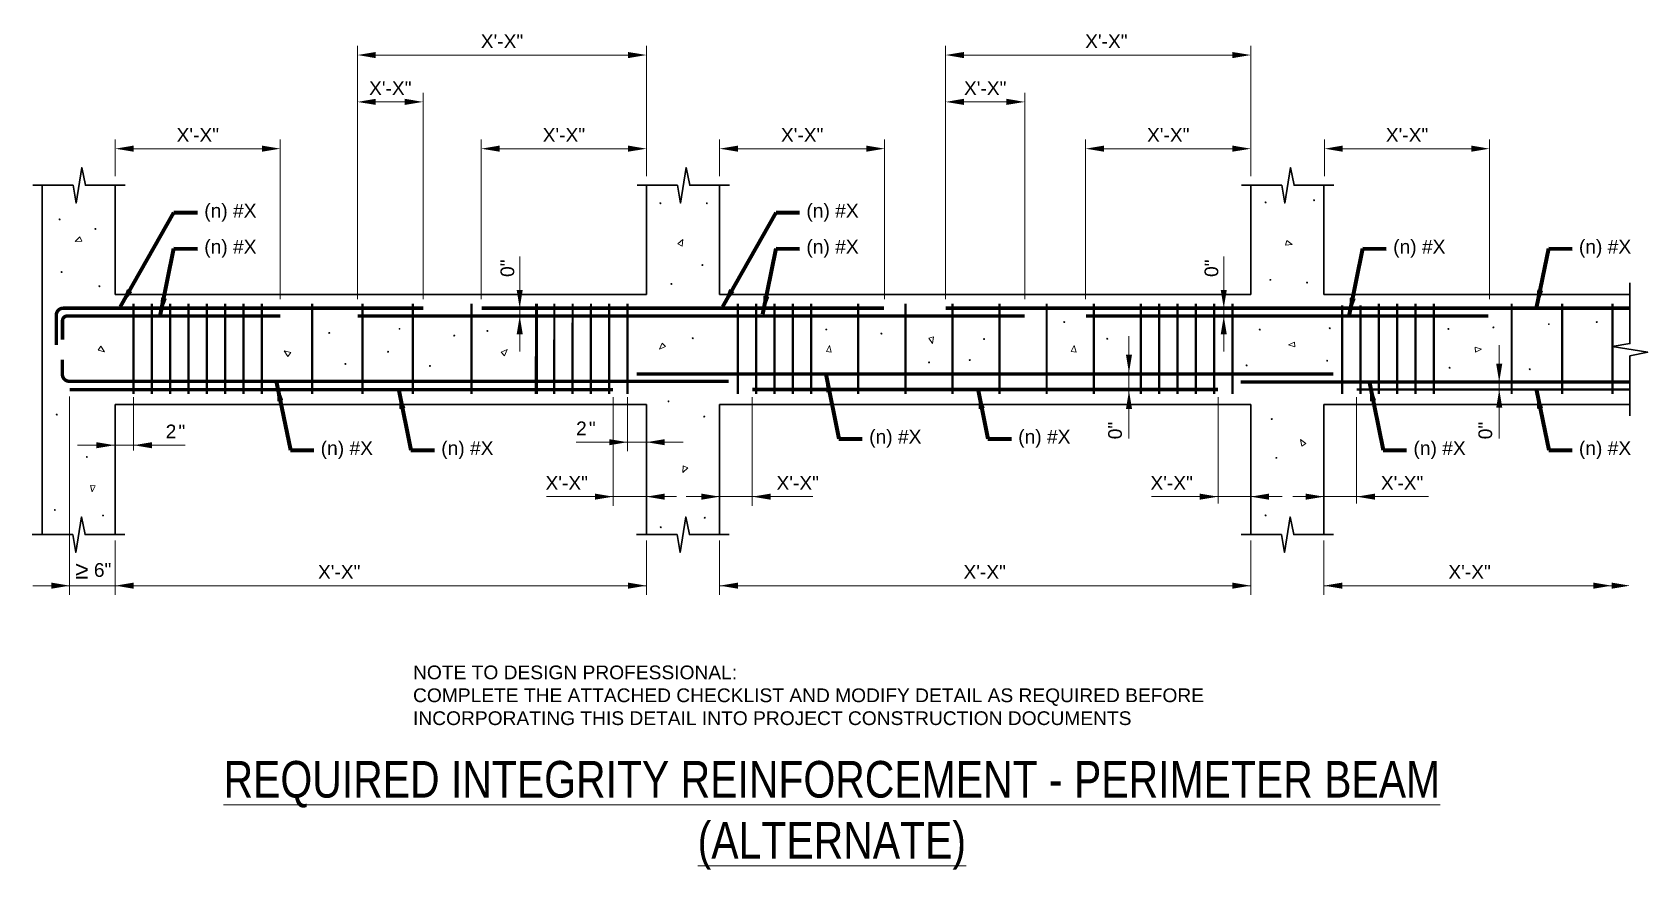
# Model space of a CAD drawing. Header units: inches. Extents: x -2233 to -2056, y 993 to 1085.
import ezdxf

# ---------------------------------------------------------------- set-up
doc = ezdxf.new("R2010")
doc.units = ezdxf.units.IN
doc.header["$LTSCALE"] = 5
doc.header["$MEASUREMENT"] = 0
for name, color, linetype, lineweight in [('S-ANNO-DIMS', 1, 'Continuous', 20), ('S-ANNO-TEXT', 7, 'Continuous', 20), ('S-DELT-PATT', 7, 'Continuous', 15), ('S-DETL', 3, 'Continuous', 30)]:
    doc.layers.add(name, color=color, linetype=linetype, lineweight=lineweight)
doc.styles.add('Romans', font='arial.ttf')
doc.dimstyles.get("Standard").update_dxf_attribs({"dimtxt": 0.18, "dimasz": 0.18, "dimexe": 0.18, "dimexo": 0.0625, "dimgap": 0.09, "dimtad": 0, "dimtih": 1, "dimtoh": 1, "dimdec": 4, "dimzin": 0, "dimdsep": 46, "dimtxsty": 'Standard', "dimcen": 0.09, "dimadec": 0, "dimazin": 0, "dimtfac": 1, "dimtdec": 4, "dimtofl": 0, "dimtmove": 0, "dimatfit": 3, "dimfxl": 1, "dimtolj": 1, "dimtzin": 0, "dimarcsym": 0})

# ---------------------------------------------------------------- blocks, each defined once
blk = doc.blocks.new('*D0')
at = {"layer": 'Defpoints', "color": 0, "transparency": 16777216}
for p in [(-2205.54, 1071.97), (-2223.56, 1067.97), (-2205.54, 1054.55)]:
    blk.add_point(p, dxfattribs=at)
at = {"layer": 'S-ANNO-DIMS', "transparency": 16777216}
for p, q in [((-2223.56, 1068.97), (-2223.56, 1072.97)), ((-2205.54, 1055.55), (-2205.54, 1072.97)), ((-2221.56, 1071.97), (-2207.54, 1071.97))]:
    blk.add_line(p, q, dxfattribs=at)
for points in [[(-2221.56, 1072.31), (-2221.56, 1071.64), (-2223.56, 1071.97)], [(-2207.54, 1072.31), (-2207.54, 1071.64), (-2205.54, 1071.97)]]:
    blk.add_solid(points, dxfattribs=at)
at = {"layer": 'S-ANNO-DIMS', "transparency": 16777216, "insert": (-2214.55, 1073.47), "char_height": 1.5, "attachment_point": 5, "style": 'Romans'}
blk.add_mtext('\\A1;X\'-X"', dxfattribs=at)
blk = doc.blocks.new('*D1')
at = {"layer": 'Defpoints', "color": 0, "transparency": 16777216}
for p in [(-2183.59, 1071.97), (-2165.56, 1067.97), (-2183.59, 1054.55)]:
    blk.add_point(p, dxfattribs=at)
at = {"layer": 'S-ANNO-DIMS', "transparency": 16777216}
for p, q in [((-2183.59, 1055.55), (-2183.59, 1072.97)), ((-2165.56, 1068.97), (-2165.56, 1072.97)), ((-2167.56, 1071.97), (-2181.59, 1071.97))]:
    blk.add_line(p, q, dxfattribs=at)
for points in [[(-2181.59, 1072.31), (-2181.59, 1071.64), (-2183.59, 1071.97)], [(-2167.56, 1072.31), (-2167.56, 1071.64), (-2165.56, 1071.97)]]:
    blk.add_solid(points, dxfattribs=at)
at = {"layer": 'S-ANNO-DIMS', "transparency": 16777216, "insert": (-2174.57, 1073.47), "char_height": 1.5, "attachment_point": 5, "style": 'Romans'}
blk.add_mtext('\\A1;X\'-X"', dxfattribs=at)
blk = doc.blocks.new('*D2')
at = {"layer": 'Defpoints', "color": 0, "transparency": 16777216}
for p in [(-2189.95, 1077.08), (-2197.11, 1054.55), (-2189.95, 1054.55)]:
    blk.add_point(p, dxfattribs=at)
at = {"layer": 'S-ANNO-DIMS', "transparency": 16777216}
for p, q in [((-2197.11, 1055.55), (-2197.11, 1078.08)), ((-2189.95, 1055.55), (-2189.95, 1078.08)), ((-2195.11, 1077.08), (-2191.95, 1077.08))]:
    blk.add_line(p, q, dxfattribs=at)
for points in [[(-2195.11, 1077.42), (-2195.11, 1076.75), (-2197.11, 1077.08)], [(-2191.95, 1077.42), (-2191.95, 1076.75), (-2189.95, 1077.08)]]:
    blk.add_solid(points, dxfattribs=at)
at = {"layer": 'S-ANNO-DIMS', "transparency": 16777216, "insert": (-2193.53, 1078.58), "char_height": 1.5, "attachment_point": 5, "style": 'Romans'}
blk.add_mtext('\\A1;X\'-X"', dxfattribs=at)
blk = doc.blocks.new('*D3')
at = {"layer": 'Defpoints', "color": 0, "transparency": 16777216}
for p in [(-2197.11, 1082.2), (-2165.56, 1067.97), (-2197.11, 1054.55)]:
    blk.add_point(p, dxfattribs=at)
at = {"layer": 'S-ANNO-DIMS', "transparency": 16777216}
for p, q in [((-2197.11, 1055.55), (-2197.11, 1083.2)), ((-2165.56, 1068.97), (-2165.56, 1083.2)), ((-2167.56, 1082.2), (-2195.11, 1082.2))]:
    blk.add_line(p, q, dxfattribs=at)
for points in [[(-2195.11, 1082.53), (-2195.11, 1081.86), (-2197.11, 1082.2)], [(-2167.56, 1082.53), (-2167.56, 1081.86), (-2165.56, 1082.2)]]:
    blk.add_solid(points, dxfattribs=at)
at = {"layer": 'S-ANNO-DIMS', "transparency": 16777216, "insert": (-2181.33, 1083.7), "char_height": 1.5, "attachment_point": 5, "style": 'Romans'}
blk.add_mtext('\\A1;X\'-X"', dxfattribs=at)
blk = doc.blocks.new('*D4')
at = {"layer": 'Defpoints', "color": 0, "transparency": 16777216}
for p in [(-2139.54, 1071.97), (-2157.56, 1067.97), (-2139.54, 1054.55)]:
    blk.add_point(p, dxfattribs=at)
at = {"layer": 'S-ANNO-DIMS', "transparency": 16777216}
for p, q in [((-2157.56, 1068.97), (-2157.56, 1072.97)), ((-2139.54, 1055.55), (-2139.54, 1072.97)), ((-2155.56, 1071.97), (-2141.54, 1071.97))]:
    blk.add_line(p, q, dxfattribs=at)
for points in [[(-2155.56, 1072.31), (-2155.56, 1071.64), (-2157.56, 1071.97)], [(-2141.54, 1072.31), (-2141.54, 1071.64), (-2139.54, 1071.97)]]:
    blk.add_solid(points, dxfattribs=at)
at = {"layer": 'S-ANNO-DIMS', "transparency": 16777216, "insert": (-2148.55, 1073.47), "char_height": 1.5, "attachment_point": 5, "style": 'Romans'}
blk.add_mtext('\\A1;X\'-X"', dxfattribs=at)
blk = doc.blocks.new('*D5')
at = {"layer": 'Defpoints', "color": 0, "transparency": 16777216}
for p in [(-2117.59, 1071.97), (-2099.56, 1067.97), (-2117.59, 1054.55)]:
    blk.add_point(p, dxfattribs=at)
at = {"layer": 'S-ANNO-DIMS', "transparency": 16777216}
for p, q in [((-2117.59, 1055.55), (-2117.59, 1072.97)), ((-2099.56, 1068.97), (-2099.56, 1072.97)), ((-2101.56, 1071.97), (-2115.59, 1071.97))]:
    blk.add_line(p, q, dxfattribs=at)
for points in [[(-2115.59, 1072.31), (-2115.59, 1071.64), (-2117.59, 1071.97)], [(-2101.56, 1072.31), (-2101.56, 1071.64), (-2099.56, 1071.97)]]:
    blk.add_solid(points, dxfattribs=at)
at = {"layer": 'S-ANNO-DIMS', "transparency": 16777216, "insert": (-2108.57, 1073.47), "char_height": 1.5, "attachment_point": 5, "style": 'Romans'}
blk.add_mtext('\\A1;X\'-X"', dxfattribs=at)
blk = doc.blocks.new('*D6')
at = {"layer": 'Defpoints', "color": 0, "transparency": 16777216}
for p in [(-2124.24, 1077.08), (-2132.89, 1054.55), (-2124.24, 1054.55)]:
    blk.add_point(p, dxfattribs=at)
at = {"layer": 'S-ANNO-DIMS', "transparency": 16777216}
for p, q in [((-2132.89, 1055.55), (-2132.89, 1078.08)), ((-2124.24, 1055.55), (-2124.24, 1078.08)), ((-2130.89, 1077.08), (-2126.24, 1077.08))]:
    blk.add_line(p, q, dxfattribs=at)
for points in [[(-2130.89, 1077.42), (-2130.89, 1076.75), (-2132.89, 1077.08)], [(-2126.24, 1077.42), (-2126.24, 1076.75), (-2124.24, 1077.08)]]:
    blk.add_solid(points, dxfattribs=at)
at = {"layer": 'S-ANNO-DIMS', "transparency": 16777216, "insert": (-2128.56, 1078.58), "char_height": 1.5, "attachment_point": 5, "style": 'Romans'}
blk.add_mtext('\\A1;X\'-X"', dxfattribs=at)
blk = doc.blocks.new('*D7')
at = {"layer": 'Defpoints', "color": 0, "transparency": 16777216}
for p in [(-2132.89, 1082.2), (-2099.56, 1067.97), (-2132.89, 1054.55)]:
    blk.add_point(p, dxfattribs=at)
at = {"layer": 'S-ANNO-DIMS', "transparency": 16777216}
for p, q in [((-2132.89, 1055.55), (-2132.89, 1083.2)), ((-2099.56, 1068.97), (-2099.56, 1083.2)), ((-2101.56, 1082.2), (-2130.89, 1082.2))]:
    blk.add_line(p, q, dxfattribs=at)
for points in [[(-2130.89, 1082.53), (-2130.89, 1081.86), (-2132.89, 1082.2)], [(-2101.56, 1082.53), (-2101.56, 1081.86), (-2099.56, 1082.2)]]:
    blk.add_solid(points, dxfattribs=at)
at = {"layer": 'S-ANNO-DIMS', "transparency": 16777216, "insert": (-2115.33, 1083.7), "char_height": 1.5, "attachment_point": 5, "style": 'Romans'}
blk.add_mtext('\\A1;X\'-X"', dxfattribs=at)
blk = doc.blocks.new('*D8')
at = {"layer": 'Defpoints', "color": 0, "transparency": 16777216}
for p in [(-2073.48, 1071.97), (-2091.51, 1067.97), (-2073.48, 1054.55)]:
    blk.add_point(p, dxfattribs=at)
at = {"layer": 'S-ANNO-DIMS', "transparency": 16777216}
for p, q in [((-2091.51, 1068.97), (-2091.51, 1072.97)), ((-2073.48, 1055.55), (-2073.48, 1072.97)), ((-2089.51, 1071.97), (-2075.48, 1071.97))]:
    blk.add_line(p, q, dxfattribs=at)
for points in [[(-2089.51, 1072.31), (-2089.51, 1071.64), (-2091.51, 1071.97)], [(-2075.48, 1072.31), (-2075.48, 1071.64), (-2073.48, 1071.97)]]:
    blk.add_solid(points, dxfattribs=at)
at = {"layer": 'S-ANNO-DIMS', "transparency": 16777216, "insert": (-2082.49, 1073.47), "char_height": 1.5, "attachment_point": 5, "style": 'Romans'}
blk.add_mtext('\\A1;X\'-X"', dxfattribs=at)

msp = doc.modelspace()

# ---------------------------------------------------------------- linework, layer by layer
at = {"layer": 'S-ANNO-DIMS'}
for p, q in [((-2179.396408, 1049.81903), (-2179.396408, 1060.202812)), ((-2102.509793, 1049.81903), (-2102.509793, 1060.202812)), ((-2179.396408, 1051.81903), (-2179.396408, 1049.81903)), ((-2112.857749, 1040.329938), (-2112.857749, 1051.488037)), ((-2102.509793, 1051.81903), (-2102.509793, 1049.81903)), ((-2072.424321, 1048.502955), (-2072.424321, 1050.502955)), ((-2072.424321, 1040.329938), (-2072.424321, 1050.05485)), ((-2072.424321, 1045.676957), (-2072.424321, 1048.225164)), ((-2228.550112, 1044.914263), (-2228.550112, 1023.250593)), ((-2221.561649, 1044.834888), (-2221.561649, 1039.026821)), ((-2169.191796, 1044.834888), (-2169.191796, 1032.971872)), ((-2167.623786, 1044.834888), (-2167.623786, 1038.93475)), ((-2153.993665, 1044.834888), (-2153.993665, 1032.971872)), ((-2103.129633, 1044.834888), (-2103.129633, 1033.222463)), ((-2087.993665, 1044.834888), (-2087.993665, 1033.222463)), ((-2072.424321, 1043.676958), (-2072.424321, 1041.676958)), ((-2215.943641, 1039.587735), (-2227.685923, 1039.587735)), ((-2161.561649, 1039.921069), (-2173.241794, 1039.921069)), ((-2162.260541, 1033.972463), (-2176.471469, 1033.972463)), ((-2161.213226, 1033.972463), (-2147.376666, 1033.972463)), ((-2096.146139, 1033.972463), (-2110.409306, 1033.972463)), ((-2094.977159, 1033.972463), (-2080.161551, 1033.972463)), ((-2223.561649, 1029.173698), (-2223.561649, 1023.250593)), ((-2165.561649, 1029.173732), (-2165.561649, 1023.250593)), ((-2157.561649, 1029.173732), (-2157.561649, 1023.250593)), ((-2099.561649, 1029.173767), (-2099.561649, 1023.250593)), ((-2091.561649, 1029.173732), (-2091.561649, 1023.250593)), ((-2165.561649, 1024.251923), (-2232.550112, 1024.251923)), ((-2099.561649, 1024.251923), (-2157.561649, 1024.251923)), ((-2059.654342, 1024.251923), (-2091.561649, 1024.251923))]:
    msp.add_line(p, q, dxfattribs=at)
for points in [[(-2179.729703, 1056.551607), (-2179.063036, 1056.551607), (-2179.39637, 1054.551607)], [(-2102.843088, 1056.551607), (-2102.176422, 1056.551607), (-2102.509755, 1054.551607)], [(-2179.729742, 1051.696089), (-2179.063075, 1051.696089), (-2179.396408, 1053.696089)], [(-2102.843127, 1051.696089), (-2102.17646, 1051.696089), (-2102.509793, 1053.696089)], [(-2113.191044, 1049.488268), (-2112.524377, 1049.488268), (-2112.85771, 1047.488268)], [(-2072.757655, 1048.502955), (-2072.090988, 1048.502955), (-2072.424321, 1046.502955)], [(-2113.191082, 1043.554017), (-2112.524416, 1043.554017), (-2112.857749, 1045.554017)], [(-2072.757655, 1043.676958), (-2072.090988, 1043.676958), (-2072.424321, 1045.676957)], [(-2225.623786, 1039.921069), (-2225.623786, 1039.254402), (-2223.623786, 1039.587735)], [(-2219.561649, 1039.921069), (-2219.561649, 1039.254402), (-2221.561649, 1039.587735)], [(-2169.623786, 1040.254402), (-2169.623786, 1039.587735), (-2167.623786, 1039.921069)], [(-2163.561649, 1040.254402), (-2163.561649, 1039.587735), (-2165.561649, 1039.921069)], [(-2171.191796, 1034.305796), (-2171.191796, 1033.63913), (-2169.191796, 1033.972463)], [(-2163.561649, 1034.305796), (-2163.561649, 1033.63913), (-2165.561649, 1033.972463)], [(-2159.561649, 1034.305796), (-2159.561649, 1033.63913), (-2157.561649, 1033.972463)], [(-2151.993665, 1034.305796), (-2151.993665, 1033.63913), (-2153.993665, 1033.972463)], [(-2105.129633, 1034.305796), (-2105.129633, 1033.63913), (-2103.129633, 1033.972463)], [(-2097.561649, 1034.305796), (-2097.561649, 1033.63913), (-2099.561649, 1033.972463)], [(-2093.561649, 1034.305796), (-2093.561649, 1033.63913), (-2091.561649, 1033.972463)], [(-2085.993665, 1034.305796), (-2085.993665, 1033.63913), (-2087.993665, 1033.972463)], [(-2230.550112, 1024.585256), (-2230.550112, 1023.91859), (-2228.550112, 1024.251923)], [(-2221.561649, 1024.585256), (-2221.561649, 1023.91859), (-2223.561649, 1024.251923)], [(-2167.561649, 1024.585256), (-2167.561649, 1023.91859), (-2165.561649, 1024.251923)], [(-2155.561649, 1024.585256), (-2155.561649, 1023.91859), (-2157.561649, 1024.251923)], [(-2101.561649, 1024.585256), (-2101.561649, 1023.91859), (-2099.561649, 1024.251923)], [(-2089.561649, 1024.585256), (-2089.561649, 1023.91859), (-2091.561649, 1024.251923)], [(-2062.154342, 1024.585256), (-2062.154342, 1023.91859), (-2060.154342, 1024.251923)], [(-2060.154342, 1024.585256), (-2060.154342, 1023.91859), (-2058.154342, 1024.251923)], [(-2059.654342, 1024.501923), (-2059.654342, 1024.001923), (-2058.154342, 1024.251923)]]:
    msp.add_solid(points, dxfattribs=at)
at = {"layer": 'S-DELT-PATT', "flags": 128}
for points in [[(-2164.082557, 1066.015274, 1), (-2163.978877, 1066.015274, 1)], [(-2164.082557, 1066.015274, 1), (-2163.978877, 1066.015274, 1)], [(-2159.013985, 1066.015274, 1), (-2158.910305, 1066.015274, 1)], [(-2159.013985, 1066.015274, 1), (-2158.910305, 1066.015274, 1)], [(-2097.992122, 1066.11165, 1), (-2097.888442, 1066.11165, 1)], [(-2097.992122, 1066.11165, 1), (-2097.888442, 1066.11165, 1)], [(-2092.699743, 1066.338349, 1), (-2092.596063, 1066.338349, 1)], [(-2092.699743, 1066.338349, 1), (-2092.596063, 1066.338349, 1)], [(-2229.699674, 1064.248947, 1), (-2229.595994, 1064.248947, 1)], [(-2229.699674, 1064.248947, 1), (-2229.595994, 1064.248947, 1)], [(-2225.788055, 1063.216226, 1), (-2225.684375, 1063.216226, 1)], [(-2225.788055, 1063.216226, 1), (-2225.684375, 1063.216226, 1)], [(-2229.47826, 1058.495206, 1), (-2229.37458, 1058.495206, 1)], [(-2229.47826, 1058.495206, 1), (-2229.37458, 1058.495206, 1)], [(-2159.496706, 1059.260676, 1), (-2159.393026, 1059.260676, 1)], [(-2159.496706, 1059.260676, 1), (-2159.393026, 1059.260676, 1)], [(-2225.34523, 1056.946122, 1), (-2225.24155, 1056.946122, 1)], [(-2225.34523, 1056.946122, 1), (-2225.24155, 1056.946122, 1)], [(-2162.875754, 1057.210173, 1), (-2162.772074, 1057.210173, 1)], [(-2162.875754, 1057.210173, 1), (-2162.772074, 1057.210173, 1)], [(-2097.462884, 1057.648228, 1), (-2097.359204, 1057.648228, 1)], [(-2097.462884, 1057.648228, 1), (-2097.359204, 1057.648228, 1)], [(-2093.455797, 1057.345962, 1), (-2093.352117, 1057.345962, 1)], [(-2093.455797, 1057.345962, 1), (-2093.352117, 1057.345962, 1)], [(-2200.251833, 1051.856274, 1), (-2200.148153, 1051.856274, 1)], [(-2200.251833, 1051.856274, 1), (-2200.148153, 1051.856274, 1)], [(-2192.576204, 1052.29887, 1), (-2192.472524, 1052.29887, 1)], [(-2192.576204, 1052.29887, 1), (-2192.472524, 1052.29887, 1)], [(-2186.59807, 1051.561211, 1), (-2186.49439, 1051.561211, 1)], [(-2186.59807, 1051.561211, 1), (-2186.49439, 1051.561211, 1)], [(-2182.981668, 1052.077572, 1), (-2182.877988, 1052.077572, 1)], [(-2182.981668, 1052.077572, 1), (-2182.877988, 1052.077572, 1)], [(-2145.972683, 1052.225289, 1), (-2145.869003, 1052.225289, 1)], [(-2145.972683, 1052.225289, 1), (-2145.869003, 1052.225289, 1)], [(-2139.953221, 1051.779635, 1), (-2139.849541, 1051.779635, 1)], [(-2139.953221, 1051.779635, 1), (-2139.849541, 1051.779635, 1)], [(-2119.976606, 1053.042325, 1), (-2119.872926, 1053.042325, 1)], [(-2119.976606, 1053.042325, 1), (-2119.872926, 1053.042325, 1)], [(-2098.624493, 1052.218382, 1), (-2098.520813, 1052.218382, 1)], [(-2098.624493, 1052.218382, 1), (-2098.520813, 1052.218382, 1)], [(-2090.98907, 1052.357982, 1), (-2090.88539, 1052.357982, 1)], [(-2090.98907, 1052.357982, 1), (-2090.88539, 1052.357982, 1)], [(-2078.033345, 1052.288685, 1), (-2077.929665, 1052.288685, 1)], [(-2078.033345, 1052.288685, 1), (-2077.929665, 1052.288685, 1)], [(-2073.10602, 1052.46011, 1), (-2073.00234, 1052.46011, 1)], [(-2073.10602, 1052.46011, 1), (-2073.00234, 1052.46011, 1)], [(-2067.058846, 1052.81101, 1), (-2066.955166, 1052.81101, 1)], [(-2067.058846, 1052.81101, 1), (-2066.955166, 1052.81101, 1)], [(-2061.832894, 1053.034864, 1), (-2061.729214, 1053.034864, 1)], [(-2061.832894, 1053.034864, 1), (-2061.729214, 1053.034864, 1)], [(-2193.830875, 1049.790828, 1), (-2193.727195, 1049.790828, 1)], [(-2193.830875, 1049.790828, 1), (-2193.727195, 1049.790828, 1)], [(-2160.545218, 1051.266147, 1), (-2160.441538, 1051.266147, 1)], [(-2160.545218, 1051.266147, 1), (-2160.441538, 1051.266147, 1)], [(-2128.738565, 1051.185427, 1), (-2128.634885, 1051.185427, 1)], [(-2128.738565, 1051.185427, 1), (-2128.634885, 1051.185427, 1)], [(-2115.287995, 1051.221431, 1), (-2115.184315, 1051.221431, 1)], [(-2115.287995, 1051.221431, 1), (-2115.184315, 1051.221431, 1)], [(-2198.480534, 1048.463042, 1), (-2198.376854, 1048.463042, 1)], [(-2198.480534, 1048.463042, 1), (-2198.376854, 1048.463042, 1)], [(-2189.255019, 1048.241744, 1), (-2189.151339, 1048.241744, 1)], [(-2189.255019, 1048.241744, 1), (-2189.151339, 1048.241744, 1)], [(-2134.735652, 1048.630517, 1), (-2134.631972, 1048.630517, 1)], [(-2134.735652, 1048.630517, 1), (-2134.631972, 1048.630517, 1)], [(-2130.299166, 1048.882876, 1), (-2130.195486, 1048.882876, 1)], [(-2130.299166, 1048.882876, 1), (-2130.195486, 1048.882876, 1)], [(-2100.067774, 1048.309581, 1), (-2099.964094, 1048.309581, 1)], [(-2100.067774, 1048.309581, 1), (-2099.964094, 1048.309581, 1)], [(-2091.268414, 1048.821448, 1), (-2091.164734, 1048.821448, 1)], [(-2091.268414, 1048.821448, 1), (-2091.164734, 1048.821448, 1)], [(-2077.898146, 1048.053284, 1), (-2077.794466, 1048.053284, 1)], [(-2077.898146, 1048.053284, 1), (-2077.794466, 1048.053284, 1)], [(-2069.149227, 1047.886233, 1), (-2069.045547, 1047.886233, 1)], [(-2069.149227, 1047.886233, 1), (-2069.045547, 1047.886233, 1)], [(-2163.199151, 1044.380855, 1), (-2163.095471, 1044.380855, 1)], [(-2163.199151, 1044.380855, 1), (-2163.095471, 1044.380855, 1)], [(-2230.00372, 1042.937103, 1), (-2229.90004, 1042.937103, 1)], [(-2230.00372, 1042.937103, 1), (-2229.90004, 1042.937103, 1)], [(-2159.29055, 1042.709299, 1), (-2159.18687, 1042.709299, 1)], [(-2159.29055, 1042.709299, 1), (-2159.18687, 1042.709299, 1)], [(-2097.320885, 1042.446378, 1), (-2097.217205, 1042.446378, 1)], [(-2097.320885, 1042.446378, 1), (-2097.217205, 1042.446378, 1)], [(-2226.72427, 1038.308989, 1), (-2226.62059, 1038.308989, 1)], [(-2226.72427, 1038.308989, 1), (-2226.62059, 1038.308989, 1)], [(-2096.808753, 1038.211843, 1), (-2096.705073, 1038.211843, 1)], [(-2096.808753, 1038.211843, 1), (-2096.705073, 1038.211843, 1)], [(-2230.216303, 1032.529603, 1), (-2230.112623, 1032.529603, 1)], [(-2230.216303, 1032.529603, 1), (-2230.112623, 1032.529603, 1)], [(-2224.952213, 1031.912916, 1), (-2224.848533, 1031.912916, 1)], [(-2224.952213, 1031.912916, 1), (-2224.848533, 1031.912916, 1)], [(-2164.04289, 1030.634571, 1), (-2163.93921, 1030.634571, 1)], [(-2164.04289, 1030.634571, 1), (-2163.93921, 1030.634571, 1)], [(-2159.248246, 1031.672472, 1), (-2159.144566, 1031.672472, 1)], [(-2159.248246, 1031.672472, 1), (-2159.144566, 1031.672472, 1)], [(-2097.987075, 1031.930914, 1), (-2097.883395, 1031.930914, 1)], [(-2097.987075, 1031.930914, 1), (-2097.883395, 1031.930914, 1)]]:
    msp.add_lwpolyline(points, format="xyb", close=True, dxfattribs=at)
for points in [[(-2227.208812, 1061.86361), (-2227.940794, 1061.823919), (-2227.432875, 1062.344115)], [(-2227.208812, 1061.86361), (-2227.940794, 1061.823919), (-2227.432875, 1062.344115)], [(-2162.124977, 1061.566062), (-2161.58976, 1062.066977), (-2161.644473, 1061.341999)], [(-2162.124977, 1061.566062), (-2161.58976, 1062.066977), (-2161.644473, 1061.341999)], [(-2095.628502, 1061.934583), (-2095.042258, 1061.49448), (-2095.765722, 1061.42247)], [(-2095.628502, 1061.934583), (-2095.042258, 1061.49448), (-2095.765722, 1061.42247)], [(-2225.133971, 1050.412139), (-2224.733606, 1049.79807), (-2225.438068, 1049.977843)], [(-2225.133971, 1050.412139), (-2224.733606, 1049.79807), (-2225.438068, 1049.977843)], [(-2204.702098, 1049.289943), (-2205.102463, 1049.904012), (-2204.398, 1049.72424)], [(-2204.702098, 1049.289943), (-2205.102463, 1049.904012), (-2204.398, 1049.72424)], [(-2181.426008, 1049.737426), (-2180.751745, 1050.025077), (-2181.051115, 1049.362534)], [(-2181.426008, 1049.737426), (-2180.751745, 1050.025077), (-2181.051115, 1049.362534)], [(-2163.466482, 1050.37608), (-2164.140745, 1050.088429), (-2163.841375, 1050.750972)], [(-2163.466482, 1050.37608), (-2164.140745, 1050.088429), (-2163.841375, 1050.750972)], [(-2145.906198, 1049.80962), (-2145.574581, 1050.463381), (-2145.378037, 1049.763412)], [(-2134.215823, 1051.416824), (-2134.303842, 1050.68907), (-2134.727936, 1051.279604)], [(-2119.163993, 1049.80962), (-2118.832375, 1050.463381), (-2118.635832, 1049.763412)], [(-2094.745973, 1050.324009), (-2095.447386, 1050.537064), (-2094.792181, 1050.85217)], [(-2094.745973, 1050.324009), (-2095.447386, 1050.537064), (-2094.792181, 1050.85217)], [(-2075.068494, 1050.291573), (-2074.36708, 1050.078518), (-2075.022286, 1049.763412)], [(-2075.068494, 1050.291573), (-2074.36708, 1050.078518), (-2075.022286, 1049.763412)], [(-2093.972455, 1039.485805), (-2094.138651, 1040.199774), (-2093.538158, 1039.789903)], [(-2093.972455, 1039.485805), (-2094.138651, 1040.199774), (-2093.538158, 1039.789903)], [(-2161.052085, 1037.122107), (-2161.587303, 1036.621193), (-2161.53259, 1037.34617)], [(-2225.745231, 1035.143592), (-2226.076848, 1034.489831), (-2226.273392, 1035.1898)], [(-2225.745231, 1035.143592), (-2226.076848, 1034.489831), (-2226.273392, 1035.1898)]]:
    msp.add_lwpolyline(points, close=True, dxfattribs=at)
at = {"layer": 'S-DETL', "linetype": 'Continuous'}
for p, q in [((-2231.561649, 1067.972993), (-2231.561649, 1029.824187)), ((-2223.561649, 1067.972993), (-2223.561649, 1056.051839)), ((-2165.561649, 1067.973027), (-2165.561649, 1056.051839)), ((-2157.561649, 1067.973027), (-2157.561649, 1056.051839)), ((-2099.561649, 1067.973061), (-2099.561649, 1056.051839)), ((-2091.561649, 1067.973061), (-2091.561649, 1056.051839)), ((-2165.561649, 1056.051839), (-2223.561649, 1056.051839)), ((-2099.561649, 1056.051839), (-2157.561649, 1056.051839)), ((-2058.154342, 1056.051839), (-2091.561649, 1056.051839)), ((-2187.608783, 1044.051839), (-2223.561649, 1044.051839)), ((-2223.561649, 1044.051839), (-2223.561649, 1029.824187)), ((-2165.561649, 1044.051839), (-2187.608783, 1044.051839)), ((-2165.561649, 1044.051839), (-2165.561649, 1029.824221)), ((-2099.561649, 1044.051839), (-2157.561649, 1044.051839)), ((-2157.561649, 1044.051839), (-2157.561649, 1029.824221)), ((-2099.561649, 1044.051873), (-2099.561649, 1029.824255)), ((-2091.561649, 1044.051873), (-2091.561649, 1029.824255)), ((-2058.154342, 1044.051839), (-2091.561649, 1044.051839))]:
    msp.add_line(p, q, dxfattribs=at)
for points in [[(-2222.484596, 1067.972993), (-2226.825567, 1067.972993), (-2227.225648, 1069.916285), (-2227.842567, 1066.029701), (-2228.166449, 1067.972993), (-2232.583619, 1067.972993)], [(-2156.484596, 1067.973027), (-2160.825567, 1067.973027), (-2161.225648, 1069.916319), (-2161.842567, 1066.029735), (-2162.166449, 1067.973027), (-2166.583619, 1067.973027)], [(-2090.484596, 1067.973061), (-2094.825567, 1067.973061), (-2095.225648, 1069.916353), (-2095.842567, 1066.029769), (-2096.166449, 1067.973061), (-2100.583619, 1067.973061)], [(-2058.154342, 1042.797802), (-2058.154342, 1049.343332), (-2056.21105, 1049.743414), (-2060.097634, 1050.360332), (-2058.154342, 1050.684214), (-2058.154342, 1057.305944)], [(-2222.525556, 1029.824187), (-2226.866527, 1029.824187), (-2227.266608, 1031.767479), (-2227.883527, 1027.880895), (-2228.207409, 1029.824187), (-2232.624579, 1029.824187)], [(-2156.525556, 1029.824221), (-2160.866527, 1029.824221), (-2161.266608, 1031.767513), (-2161.883527, 1027.880929), (-2162.207409, 1029.824221), (-2166.624579, 1029.824221)], [(-2090.525556, 1029.824255), (-2094.866527, 1029.824255), (-2095.266608, 1031.767547), (-2095.883527, 1027.880963), (-2096.207409, 1029.824255), (-2100.624579, 1029.824255)]]:
    msp.add_lwpolyline(points, dxfattribs=at)
for points, const_width in [([(-2221.561649, 1045.167653), (-2221.561649, 1055.055143)], 0.25), ([(-2219.561649, 1045.167653), (-2219.561649, 1055.055143)], 0.25), ([(-2217.561649, 1045.167653), (-2217.561649, 1055.055143)], 0.25), ([(-2215.561649, 1045.167653), (-2215.561649, 1055.055143)], 0.25), ([(-2213.561649, 1045.167653), (-2213.561649, 1055.055143)], 0.25), ([(-2211.561649, 1045.167653), (-2211.561649, 1055.055143)], 0.25), ([(-2209.561649, 1045.167653), (-2209.561649, 1055.055143)], 0.25), ([(-2207.561649, 1045.167653), (-2207.561649, 1055.055143)], 0.25), ([(-2202.061042, 1045.167653), (-2202.061042, 1055.055143)], 0.25), ([(-2196.560434, 1045.167653), (-2196.560434, 1055.055143)], 0.25), ([(-2191.059827, 1045.167653), (-2191.059827, 1055.055143)], 0.25), ([(-2184.654314, 1045.167653), (-2184.654314, 1055.055143)], 0.25), ([(-2177.624401, 1045.167653), (-2177.612802, 1055.055143)], 0.25), ([(-2177.540162, 1045.167653), (-2177.540162, 1055.055143)], 0.25), ([(-2175.624399, 1045.167653), (-2175.612801, 1055.055143)], 0.25), ([(-2173.624398, 1045.167653), (-2173.6128, 1055.055143)], 0.25), ([(-2171.624396, 1045.167653), (-2171.612798, 1055.055143)], 0.25), ([(-2169.624395, 1045.167653), (-2169.612797, 1055.055143)], 0.25), ([(-2167.624394, 1045.167653), (-2167.612796, 1055.055143)], 0.25), ([(-2155.561649, 1045.167653), (-2155.561649, 1055.055143)], 0.25), ([(-2153.561649, 1045.167653), (-2153.561649, 1055.055143)], 0.25), ([(-2151.561649, 1045.167653), (-2151.561649, 1055.055143)], 0.25), ([(-2149.561649, 1045.167653), (-2149.561649, 1055.055143)], 0.25), ([(-2147.561649, 1045.167653), (-2147.561649, 1055.055143)], 0.25), ([(-2142.418792, 1045.167653), (-2142.418792, 1055.055143)], 0.25), ([(-2137.275935, 1045.167653), (-2137.275935, 1055.055143)], 0.25), ([(-2132.133078, 1045.167653), (-2132.133078, 1055.055143)], 0.25), ([(-2126.990221, 1045.167653), (-2126.990221, 1055.055143)], 0.25), ([(-2121.847364, 1045.167653), (-2121.847364, 1055.055143)], 0.25), ([(-2116.704506, 1045.167653), (-2116.704506, 1055.055143)], 0.25), ([(-2111.561649, 1045.167653), (-2111.561649, 1055.055143)], 0.25), ([(-2109.561649, 1045.167653), (-2109.561649, 1055.055143)], 0.25), ([(-2107.561649, 1045.167653), (-2107.561649, 1055.055143)], 0.25), ([(-2105.561649, 1045.167653), (-2105.561649, 1055.055143)], 0.25), ([(-2103.561649, 1045.167653), (-2103.561649, 1055.055143)], 0.25), ([(-2101.561649, 1045.167653), (-2101.561649, 1055.055143)], 0.25), ([(-2089.561649, 1045.167653), (-2089.561649, 1054.868145)], 0.25), ([(-2087.561649, 1045.167653), (-2087.561649, 1054.868145)], 0.25), ([(-2085.561649, 1045.167653), (-2085.561649, 1055.055143)], 0.25), ([(-2083.561649, 1045.167653), (-2083.561649, 1055.055143)], 0.25), ([(-2081.561649, 1045.167653), (-2081.561649, 1055.055143)], 0.25), ([(-2079.561649, 1045.167653), (-2079.561649, 1055.055143)], 0.25), ([(-2071.064687, 1045.167653), (-2071.064687, 1055.055143)], 0.25), ([(-2065.564079, 1045.167653), (-2065.564079, 1055.055143)], 0.25), ([(-2060.063472, 1045.167653), (-2060.063472, 1055.055143)], 0.25), ([(-2124.235415, 1053.696089), (-2187.608783, 1053.696089), (-2197.106157, 1053.696089)], 0.375), ([(-2183.561649, 1054.551839), (-2139.61324, 1054.551839)], 0.375), ([(-2132.887884, 1054.551839), (-2058.154342, 1054.551839)], 0.375), ([(-2117.561649, 1053.696089), (-2073.61324, 1053.696089)], 0.375), ([(-2166.621817, 1047.36406), (-2090.529436, 1047.36406)], 0.375), ([(-2100.669213, 1046.502955), (-2058.154342, 1046.502955)], 0.375), ([(-2228.550112, 1045.664263), (-2187.608783, 1045.664263), (-2169.191796, 1045.664263)], 0.375), ([(-2153.993665, 1045.676962), (-2103.129633, 1045.676962)], 0.375), ([(-2087.993665, 1045.676957), (-2058.154342, 1045.676957)], 0.25)]:
    msp.add_lwpolyline(points, dxfattribs=dict(at, const_width=const_width))
at = {"layer": 'S-DETL', "linetype": 'Continuous', "const_width": 0.375}
for points in [[(-2189.92698, 1054.551839), (-2229.25234, 1054.551839, 0.4142135624), (-2230.00234, 1053.801839), (-2230.00234, 1050.551839)], [(-2205.536859, 1053.696089), (-2228.825989, 1053.696089, 0.4142135624), (-2229.325989, 1053.196089), (-2229.325989, 1051.110018)], [(-2156.56165, 1046.56934), (-2187.608783, 1046.56934), (-2228.589419, 1046.56934, -0.4142135624), (-2229.339419, 1047.31934), (-2229.339419, 1048.925414)]]:
    msp.add_lwpolyline(points, format="xyb", dxfattribs=at)

# ---------------------------------------------------------------- texts
at = {"layer": 'S-ANNO-DIMS', "char_height": 1.5, "attachment_point": 5, "rotation": 90, "style": 'Romans'}
for insert in [(-2180.733664, 1058.916052), (-2103.847049, 1058.916052), (-2114.373608, 1041.191977), (-2073.940181, 1041.191977)]:
    msp.add_mtext('\\A1;0"', dxfattribs=dict(at, insert=insert))
at = {"layer": 'S-ANNO-DIMS', "char_height": 1.5, "style": 'Romans'}
for s, insert, attachment_point in [('\\A1;\\pxql;{\\T1.2;2"}', (-2218.061649, 1041.843874), 1), ('\\A1;\\pxql;{\\T1.2;2"}', (-2173.241794, 1042.177208), 1), ('X\'-X"', (-2171.941796, 1036.222463), 3), ('X\'-X"', (-2146.713993, 1036.222463), 3), ('X\'-X"', (-2105.879633, 1036.222463), 3), ('X\'-X"', (-2080.713993, 1036.222463), 3), ('X\'-X"', (-2196.791044, 1026.501923), 3), ('X\'-X"', (-2126.296813, 1026.501923), 3), ('X\'-X"', (-2073.343159, 1026.501923), 3)]:
    msp.add_mtext(s, dxfattribs=dict(at, insert=insert, attachment_point=attachment_point))
at = {"layer": 'S-ANNO-DIMS', "insert": (-2227.922056, 1026.902503), "char_height": 1.49999999, "width": 35.70384717, "attachment_point": 1, "style": 'Romans'}
msp.add_mtext('{\\H1.25x;≥\\A1;\\H0.8x; 6"    }', dxfattribs=at)
at = {"layer": 'S-ANNO-TEXT', "style": 'Romans'}
for s, insert, char_height, attachment_point in [('(n) #X', (-2213.846971, 1064.00141), 1.5, 7), ('(n) #X', (-2148.08823, 1064.00141), 1.5, 7), ('(n) #X', (-2213.846971, 1060.068258), 1.5, 7), ('(n) #X', (-2148.08823, 1060.068258), 1.5, 7), ('(n) #X', (-2084.007352, 1060.068275), 1.5, 7), ('(n) #X', (-2063.720508, 1060.068275), 1.5, 7), ('(n) #X', (-2141.231741, 1039.319847), 1.5, 7), ('(n) #X', (-2124.955544, 1039.319847), 1.5, 7), ('(n) #X', (-2201.130537, 1038.068843), 1.5, 7), ('(n) #X', (-2187.966905, 1038.068843), 1.5, 7), ('(n) #X', (-2081.791359, 1038.068843), 1.5, 7), ('(n) #X', (-2063.720508, 1038.068843), 1.5, 7), ('NOTE TO DESIGN PROFESSIONAL: \\PCOMPLETE THE ATTACHED CHECKLIST AND MODIFY DETAIL AS REQUIRED BEFORE \\PINCORPORATING THIS DETAIL INTO PROJECT CONSTRUCTION DOCUMENTS', (-2191.045355, 1015.532724), 1.5, 1), ('{\\W0.8;\\LREQUIRED INTEGRITY REINFORCEMENT - PERIMETER BEAM\\P(ALTERNATE)}', (-2145.308409, 1005.109122), 4, 2)]:
    msp.add_mtext(s, dxfattribs=dict(at, insert=insert, char_height=char_height, attachment_point=attachment_point))

# ---------------------------------------------------------------- dimensions: what is measured, and where the dimension line sits
at = {"layer": 'S-ANNO-DIMS'}
for base, p1, p2, picture, middle in [((-2197.106157, 1082.195376), (-2165.561649, 1067.973027), (-2197.106157, 1054.551839), '*D3', (-2181.333903, 1082.195376)), ((-2132.887884, 1082.19541), (-2099.561649, 1067.973061), (-2132.887884, 1054.551839), '*D7', (-2115.333903, 1082.19541)), ((-2189.95177, 1077.084184), (-2197.106157, 1054.551839), (-2189.95177, 1054.551839), '*D2', (-2193.528963, 1077.084184)), ((-2124.235415, 1077.084219), (-2132.887884, 1054.551839), (-2124.235415, 1054.551839), '*D6', (-2128.561649, 1077.084219)), ((-2183.586439, 1071.972993), (-2165.561649, 1067.972993), (-2183.586439, 1054.551839), '*D1', (-2174.574044, 1071.972993)), ((-2117.586439, 1071.973027), (-2099.561649, 1067.973027), (-2117.586439, 1054.551873), '*D5', (-2108.574044, 1071.973027))]:
    dim = msp.add_linear_dim(base=base, p1=p1, p2=p2, angle=180, text='X\'-X"', dimstyle='Standard', override={"dimscale": 16, "dimtxt": 0.09375, "dimasz": 0.125, "dimexe": 0.0625, "dimgap": 0.0625, "dimtih": 0, "dimtoh": 0, "dimdec": 5, "dimrnd": 0.03125, "dimzin": 7, "dimlunit": 4, "dimtxsty": 'Romans', "dimcen": 0.125, "dimclrd": 256, "dimclre": 256, "dimclrt": 256, "dimadec": 4, "dimtdec": 5, "dimtofl": 1, "dimtvp": 1, "dimfrac": 2, "dimtzin": 3, "dimlwd": 65535, "dimlwe": 65535}, dxfattribs=at)
    dim.commit()
    dim.dimension.update_dxf_attribs({"geometry": picture, "text_midpoint": middle, "dimtype": 128})
for base, p1, p2, picture, middle in [((-2205.536859, 1071.972993), (-2223.561649, 1067.972993), (-2205.536859, 1054.551839), '*D0', (-2214.549254, 1071.972993)), ((-2139.536859, 1071.972993), (-2157.561649, 1067.972993), (-2139.536859, 1054.551839), '*D4', (-2148.549254, 1071.972993)), ((-2073.481776, 1071.973027), (-2091.506566, 1067.973027), (-2073.481776, 1054.551873), '*D8', (-2082.494171, 1071.973027))]:
    dim = msp.add_linear_dim(base=base, p1=p1, p2=p2, text='X\'-X"', dimstyle='Standard', override={"dimscale": 16, "dimtxt": 0.09375, "dimasz": 0.125, "dimexe": 0.0625, "dimgap": 0.0625, "dimtih": 0, "dimtoh": 0, "dimdec": 5, "dimrnd": 0.03125, "dimzin": 7, "dimlunit": 4, "dimtxsty": 'Romans', "dimcen": 0.125, "dimclrd": 256, "dimclre": 256, "dimclrt": 256, "dimadec": 4, "dimtdec": 5, "dimtofl": 1, "dimtvp": 1, "dimfrac": 2, "dimtzin": 3, "dimlwd": 65535, "dimlwe": 65535}, dxfattribs=at)
    dim.commit()
    dim.dimension.update_dxf_attribs({"geometry": picture, "text_midpoint": middle, "dimtype": 128})

# ---------------------------------------------------------------- leaders
at = {"layer": 'S-ANNO-TEXT'}
for points in [[(-2222.988411, 1054.739339), (-2217.150778, 1064.989004), (-2214.596971, 1064.984697)], [(-2157.22967, 1054.739339), (-2151.392037, 1064.989004), (-2148.83823, 1064.984697)], [(-2218.656181, 1053.696089), (-2217.150778, 1061.055852), (-2214.596971, 1061.051546)], [(-2152.859088, 1053.883589), (-2151.392037, 1061.055852), (-2148.83823, 1061.051546)], [(-2088.816562, 1053.696106), (-2087.311159, 1061.05587), (-2084.757352, 1061.051563)], [(-2068.354679, 1054.551856), (-2067.024315, 1061.05587), (-2064.470508, 1061.051563)], [(-2205.939747, 1046.407588), (-2204.434344, 1039.047825), (-2201.880537, 1039.052131)], [(-2145.980706, 1047.36406), (-2144.535548, 1040.298828), (-2141.981741, 1040.303135)], [(-2086.600569, 1046.407588), (-2085.095166, 1039.047825), (-2082.541359, 1039.052131)], [(-2192.601076, 1045.551839), (-2191.270712, 1039.047825), (-2188.716905, 1039.052131)], [(-2129.333828, 1045.551839), (-2128.259351, 1040.298828), (-2125.705544, 1040.303135)], [(-2068.354679, 1045.551839), (-2067.024315, 1039.047825), (-2064.470508, 1039.052131)]]:
    msp.add_leader(points, dimstyle='Standard', override={"dimscale": 16, "dimtxt": 0.09375, "dimasz": 0.125, "dimexe": 0.0625, "dimgap": 0.0625, "dimtad": 0, "dimtih": 0, "dimtoh": 0, "dimdec": 5, "dimlfac": 16, "dimrnd": 0.03125, "dimzin": 7, "dimlunit": 4, "dimtxsty": 'Romans', "dimcen": 0.125, "dimclrd": 256, "dimclre": 256, "dimclrt": 256, "dimadec": 4, "dimtdec": 5, "dimtofl": 1, "dimtvp": 1, "dimfrac": 2, "dimtzin": 3, "dimlwd": 65535, "dimlwe": 65535}, dxfattribs=at)

doc.saveas('drawing.dxf')
